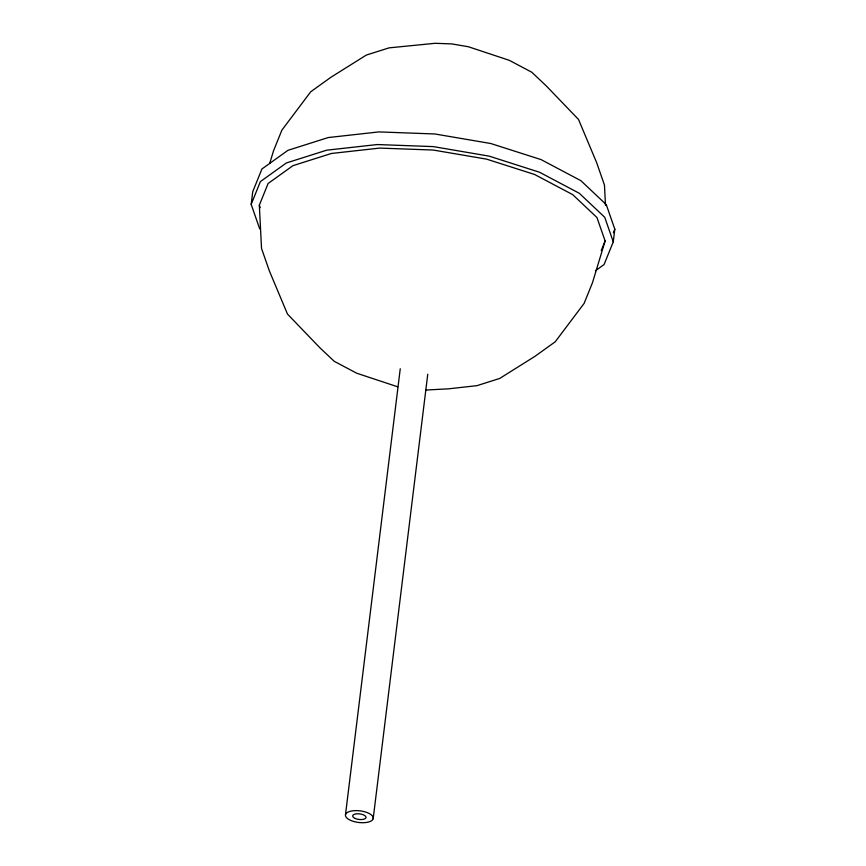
<?xml version="1.0" encoding="UTF-8"?>
<svg xmlns="http://www.w3.org/2000/svg" width="866" height="866" viewBox="0 0 866 866"><rect width="100%" height="100%" fill="white"/><g stroke="black" fill="none" stroke-linecap="round" stroke-linejoin="round"><path stroke-width="1.3" d="M259.713 228.884L251.183 204.333L252.731 191.7L261.922 168.989L287.934 150.327L328.225 137.553L378.843 131.913L434.84 133.97L490.73 143.507L541.044 159.593L580.87 180.669L606.287 204.647L614.817 229.198L613.269 241.831L604.078 264.541L595.407 270.766M345.502 814.614L400.254 368.754M373.181 818.716A14.008 5.856 7 0 0 353.75 810.706A14.008 5.856 7 0 0 351.098 820.578A14.008 5.856 7 0 0 373.181 818.716L427.761 374.199M269.683 163.479L273.515 150.846L281.915 130.084L310.775 91.731L330.996 77.226L366.296 55.078L389.05 47.868L435.122 43.3L451.749 43.906L468.354 46.742L509.284 60.317L531.778 72.224L546.132 85.766L578.52 119.465L596.663 162.678L604.468 185.118L605.496 205.383M397.646 386.788L356.716 373.214L334.222 361.306L319.868 347.764L287.48 314.066L269.337 270.852L261.532 248.412L259.335 205.177L268.114 183.484L292.946 165.666L331.429 153.466L379.763 148.086L433.238 150.045L486.616 159.149L534.668 174.51L572.697 194.634L596.966 217.539L605.118 240.986L592.485 282.684L584.085 303.446L555.225 341.799L535.004 356.305L499.704 378.453L476.95 385.662L448.35 388.845L425.758 390.046M251.183 204.333L260.374 181.611L286.386 162.96L326.677 150.186L377.295 144.546L433.292 146.603L489.182 156.14L539.496 172.226L579.311 193.291L604.728 217.279L613.269 241.831M601.21 250.631L605.118 240.986M613.366 232.792L614.817 229.198M259.335 205.177L260.19 207.645M355.374 818.543A6.733 2.815 7 0 0 365.993 817.656A6.733 2.815 7 0 0 356.662 813.802A6.733 2.815 7 0 0 355.374 818.543"/></g></svg>
